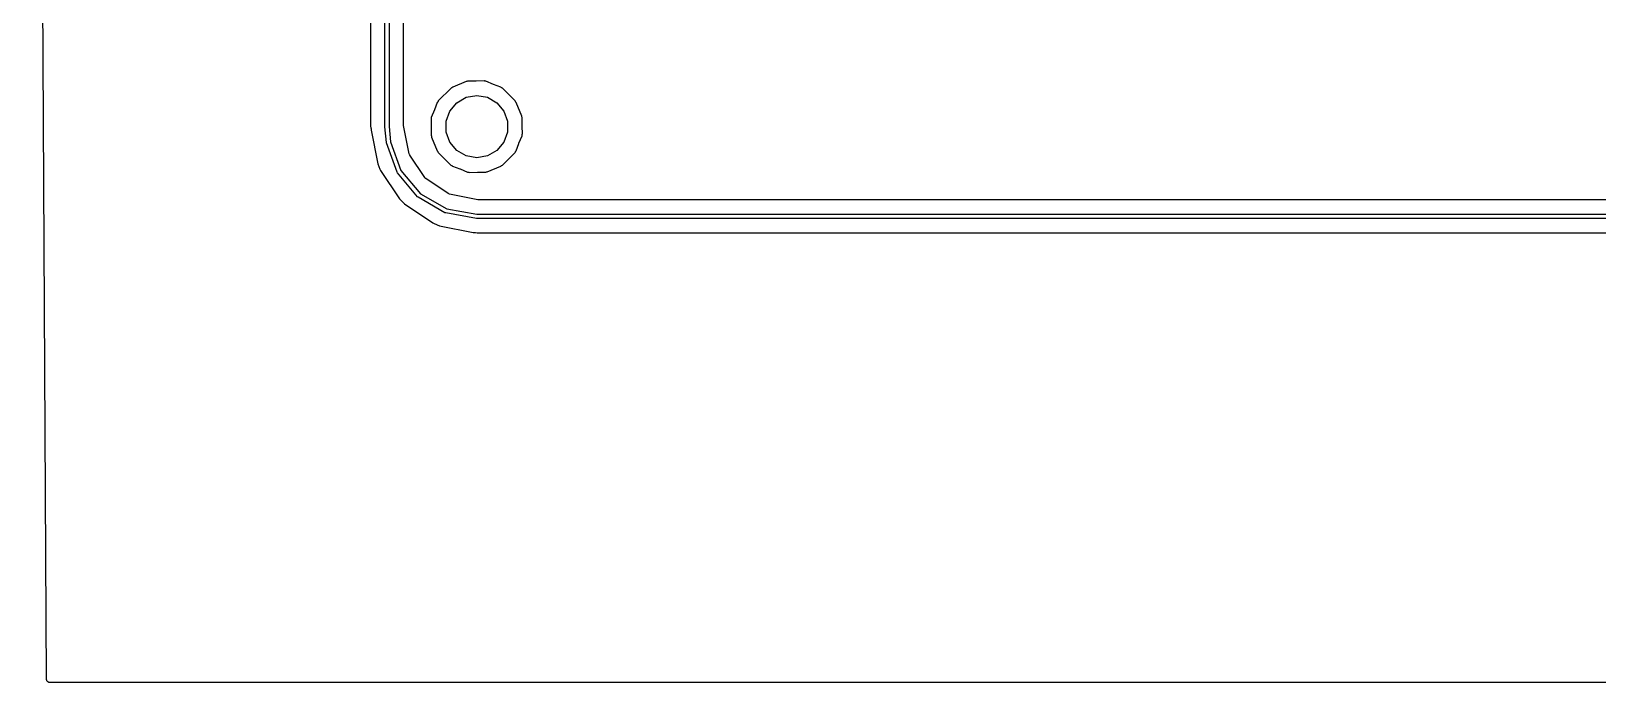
# Model space of a CAD drawing. Extents: x 57 to 229, y -152 to -26.
# Drawn here: x 56.6 to 112.1, y -152.4 to -129.3 of the extents above; entities that cross this region are included whole.
import ezdxf

# ---------------------------------------------------------------- set-up
doc = ezdxf.new("R2010")
doc.units = 0
doc.header["$MEASUREMENT"] = 0
doc.layers.add('BLACK', color=7, linetype='CONTINUOUS')

msp = doc.modelspace()

# ---------------------------------------------------------------- linework, layer by layer
at = {"layer": 'Black'}
for p, q in [((57.1493, -152.274), (56.6124, -50.8007)), ((68.632, -50.8125), (68.632, -132.702)), ((69.14, -131.445), (69.14, -84.455)), ((69.29, -84.455), (69.29, -131.445)), ((69.798, -132.427), (69.798, -114.115)), ((69.14, -132.715), (69.14, -131.445)), ((69.29, -131.445), (69.29, -132.712)), ((71.4803, -131.351), (71.0276, -131.803)), ((71.4989, -131.343), (71.4803, -131.351)), ((71.5043, -131.34), (71.4989, -131.343)), ((71.5104, -131.338), (71.5043, -131.34)), ((71.5228, -131.328), (71.5104, -131.338)), ((71.5361, -131.32), (71.5228, -131.328)), ((71.5391, -131.316), (71.5361, -131.32)), ((72.0158, -131.118), (71.5391, -131.316)), ((72.0227, -131.118), (72.0158, -131.118)), ((72.0234, -131.118), (72.0227, -131.118)), ((72.024, -131.118), (72.0234, -131.118)), ((72.0449, -131.113), (72.024, -131.118)), ((72.0659, -131.109), (72.0449, -131.113)), ((72.0665, -131.109), (72.0659, -131.109)), ((72.0671, -131.109), (72.0665, -131.109)), ((72.0716, -131.107), (72.0671, -131.109)), ((72.3624, -131.107), (72.0716, -131.107)), ((72.3645, -131.107), (72.3624, -131.107)), ((72.3666, -131.107), (72.3645, -131.107)), ((72.6573, -131.097), (72.3666, -131.107)), ((72.6618, -131.099), (72.6573, -131.097)), ((72.6624, -131.099), (72.6618, -131.099)), ((72.663, -131.1), (72.6624, -131.099)), ((72.6841, -131.103), (72.663, -131.1)), ((72.7051, -131.107), (72.6841, -131.103)), ((72.7058, -131.107), (72.7051, -131.107)), ((72.7064, -131.107), (72.7058, -131.107)), ((72.7113, -131.107), (72.7064, -131.107)), ((72.9798, -131.219), (72.7113, -131.107)), ((72.9819, -131.219), (72.9798, -131.219)), ((72.9838, -131.22), (72.9819, -131.219)), ((73.242, -131.318), (72.9838, -131.22)), ((73.244, -131.32), (73.242, -131.318)), ((73.2574, -131.329), (73.244, -131.32)), ((73.2698, -131.339), (73.2574, -131.329)), ((73.2758, -131.341), (73.2698, -131.339)), ((73.2811, -131.344), (73.2758, -131.341)), ((73.302, -131.353), (73.2811, -131.344)), ((73.754, -131.805), (73.302, -131.353)), ((70.9926, -131.863), (70.8954, -132.121)), ((70.9952, -131.861), (70.9926, -131.863)), ((71.0037, -131.848), (70.9952, -131.861)), ((71.0136, -131.835), (71.0037, -131.848)), ((71.0155, -131.829), (71.0136, -131.835)), ((71.0189, -131.824), (71.0155, -131.829)), ((71.0276, -131.803), (71.0189, -131.824)), ((71.4337, -132.163), (71.6802, -131.869)), ((71.6802, -131.869), (72.0123, -131.677)), ((72.0123, -131.677), (72.39, -131.611)), ((72.39, -131.611), (72.7677, -131.677)), ((72.7677, -131.677), (73.0998, -131.869)), ((73.0998, -131.869), (73.3463, -132.163)), ((73.7617, -131.824), (73.754, -131.805)), ((73.7651, -131.829), (73.7617, -131.824)), ((73.7671, -131.835), (73.7651, -131.829)), ((73.7769, -131.848), (73.7671, -131.835)), ((73.7853, -131.861), (73.7769, -131.848)), ((73.7892, -131.864), (73.7853, -131.861)), ((73.9867, -132.341), (73.7892, -131.864)), ((69.798, -132.645), (69.798, -132.427)), ((70.7741, -132.443), (70.7724, -132.448)), ((70.7724, -132.448), (70.7819, -132.738)), ((70.7742, -132.443), (70.7741, -132.443)), ((70.7746, -132.442), (70.7742, -132.443)), ((70.7783, -132.421), (70.7746, -132.442)), ((70.7823, -132.4), (70.7783, -132.421)), ((70.7823, -132.399), (70.7822, -132.399)), ((70.7822, -132.399), (70.7823, -132.4)), ((70.8938, -132.125), (70.7823, -132.394)), ((70.7823, -132.394), (70.7823, -132.399)), ((70.8943, -132.123), (70.8938, -132.125)), ((70.8954, -132.121), (70.8943, -132.123)), ((71.3026, -132.523), (71.4337, -132.163)), ((71.3026, -132.907), (71.3026, -132.523)), ((73.3463, -132.163), (73.4774, -132.523)), ((73.4774, -132.523), (73.4774, -132.907)), ((73.9869, -132.348), (73.9867, -132.341)), ((73.9869, -132.349), (73.987, -132.348)), ((73.987, -132.348), (73.9869, -132.348)), ((73.9915, -132.37), (73.9869, -132.349)), ((73.996, -132.391), (73.9915, -132.37)), ((73.9963, -132.391), (73.996, -132.391)), ((73.9964, -132.392), (73.9963, -132.391)), ((73.9983, -132.397), (73.9964, -132.392)), ((73.998, -132.687), (73.9983, -132.426)), ((73.9983, -132.426), (73.9983, -132.397)), ((73.9983, -132.426), (73.9983, -132.426)), ((73.9983, -132.426), (73.9983, -132.426)), ((68.632, -132.702), (68.6432, -132.759)), ((68.6432, -132.759), (68.6435, -132.771)), ((68.6435, -132.771), (68.6456, -132.784)), ((68.6456, -132.784), (68.6456, -132.841)), ((68.6456, -132.841), (68.8824, -134.031)), ((69.1406, -132.718), (69.14, -132.715)), ((69.1403, -132.722), (69.1406, -132.718)), ((69.1885, -133.273), (69.1403, -132.722)), ((69.29, -132.712), (69.3371, -133.25)), ((69.8002, -132.657), (69.798, -132.645)), ((69.8004, -132.67), (69.8002, -132.657)), ((70.0009, -133.678), (69.8004, -132.67)), ((70.7819, -132.738), (70.7816, -132.74)), ((70.7816, -132.74), (70.782, -132.743)), ((70.782, -132.743), (70.7817, -133.033)), ((70.7817, -133.033), (70.7836, -133.038)), ((70.7836, -133.038), (70.7837, -133.039)), ((70.7837, -133.039), (70.784, -133.039)), ((70.784, -133.039), (70.7885, -133.06)), ((70.7885, -133.06), (70.7931, -133.081)), ((70.7931, -133.081), (70.793, -133.082)), ((70.793, -133.082), (70.7931, -133.082)), ((70.7931, -133.082), (70.7933, -133.089)), ((70.7933, -133.089), (70.9908, -133.566)), ((71.4337, -133.267), (71.3026, -132.907)), ((73.4774, -132.907), (73.3463, -133.267)), ((73.8862, -133.305), (73.9977, -133.036)), ((73.9977, -133.03), (74.0017, -133.009)), ((73.9978, -133.031), (73.9977, -133.03)), ((73.9977, -133.036), (73.9977, -133.031)), ((73.9977, -133.031), (73.9978, -133.031)), ((73.9984, -132.69), (73.998, -132.687)), ((73.9981, -132.692), (73.9984, -132.69)), ((74.0076, -132.982), (73.9981, -132.692)), ((74.0017, -133.009), (74.0054, -132.988)), ((74.0054, -132.988), (74.0058, -132.987)), ((74.0058, -132.987), (74.0059, -132.987)), ((74.0059, -132.987), (74.0076, -132.982)), ((69.1911, -133.282), (69.1885, -133.273)), ((69.1928, -133.292), (69.1911, -133.282)), ((69.5699, -134.328), (69.1928, -133.292)), ((69.3371, -133.25), (69.7063, -134.264)), ((70.0019, -133.68), (70.0009, -133.678)), ((70.0021, -133.683), (70.0019, -133.68)), ((70.0099, -133.701), (70.0021, -133.683)), ((70.0169, -133.719), (70.0099, -133.701)), ((70.0188, -133.721), (70.0169, -133.719)), ((70.0199, -133.724), (70.0188, -133.721)), ((70.5512, -134.519), (70.0199, -133.724)), ((70.9908, -133.566), (70.9947, -133.569)), ((70.9947, -133.569), (71.0031, -133.582)), ((71.0031, -133.582), (71.0129, -133.595)), ((71.0129, -133.595), (71.0149, -133.601)), ((71.0149, -133.601), (71.0183, -133.606)), ((71.0183, -133.606), (71.026, -133.625)), ((71.026, -133.625), (71.478, -134.077)), ((71.6802, -133.561), (71.4337, -133.267)), ((72.0123, -133.753), (71.6802, -133.561)), ((73.0998, -133.561), (72.7677, -133.753)), ((73.3463, -133.267), (73.0998, -133.561)), ((73.2997, -134.079), (73.7524, -133.627)), ((73.7524, -133.627), (73.7611, -133.606)), ((73.7611, -133.606), (73.7645, -133.601)), ((73.7645, -133.601), (73.7664, -133.595)), ((73.7664, -133.595), (73.7763, -133.582)), ((73.7763, -133.582), (73.7848, -133.569)), ((73.7848, -133.569), (73.7874, -133.567)), ((73.7874, -133.567), (73.8846, -133.309)), ((73.8846, -133.309), (73.8857, -133.307)), ((73.8857, -133.307), (73.8862, -133.305)), ((68.8824, -134.031), (68.9585, -134.215)), ((68.9585, -134.215), (68.9789, -134.264)), ((68.9789, -134.264), (69.6532, -135.274)), ((69.7063, -134.264), (70.3981, -135.089)), ((71.478, -134.077), (71.4989, -134.086)), ((71.4989, -134.086), (71.5042, -134.089)), ((71.5042, -134.089), (71.5102, -134.091)), ((71.5102, -134.091), (71.5226, -134.101)), ((71.5226, -134.101), (71.536, -134.11)), ((71.536, -134.11), (71.538, -134.112)), ((71.538, -134.112), (71.7962, -134.21)), ((71.7962, -134.21), (71.7981, -134.211)), ((71.7981, -134.211), (71.8002, -134.211)), ((71.8002, -134.211), (72.0687, -134.323)), ((72.39, -133.819), (72.0123, -133.753)), ((72.7677, -133.753), (72.39, -133.819)), ((72.7642, -134.312), (73.2409, -134.114)), ((73.2409, -134.114), (73.2439, -134.11)), ((73.2439, -134.11), (73.2572, -134.102)), ((73.2572, -134.102), (73.2696, -134.092)), ((73.2696, -134.092), (73.2757, -134.09)), ((73.2757, -134.09), (73.2811, -134.087)), ((73.2811, -134.087), (73.2997, -134.079)), ((69.5829, -134.351), (69.5699, -134.328)), ((70.2917, -135.195), (69.5829, -134.351)), ((69.5829, -134.351), (69.5829, -134.351)), ((70.5532, -134.521), (70.5512, -134.519)), ((70.5544, -134.523), (70.5532, -134.521)), ((70.5684, -134.537), (70.5544, -134.523)), ((70.5817, -134.551), (70.5684, -134.537)), ((70.5842, -134.552), (70.5817, -134.551)), ((70.5863, -134.554), (70.5842, -134.552)), ((71.3815, -135.085), (70.5863, -134.554)), ((72.0687, -134.323), (72.0736, -134.323)), ((72.0736, -134.323), (72.0742, -134.323)), ((72.0742, -134.323), (72.0749, -134.323)), ((72.0749, -134.323), (72.0959, -134.327)), ((72.0959, -134.327), (72.117, -134.33)), ((72.117, -134.33), (72.1176, -134.331)), ((72.1176, -134.331), (72.1182, -134.331)), ((72.1182, -134.331), (72.1227, -134.333)), ((72.1227, -134.333), (72.4134, -134.323)), ((72.4134, -134.323), (72.4155, -134.323)), ((72.4155, -134.323), (72.4176, -134.323)), ((72.4176, -134.323), (72.7084, -134.323)), ((72.7084, -134.323), (72.7129, -134.321)), ((72.7129, -134.321), (72.7135, -134.321)), ((72.7135, -134.321), (72.7141, -134.321)), ((72.7141, -134.321), (72.7351, -134.317)), ((72.7351, -134.317), (72.756, -134.312)), ((72.756, -134.312), (72.7566, -134.312)), ((72.7566, -134.312), (72.7573, -134.312)), ((72.7573, -134.312), (72.7642, -134.312)), ((69.6532, -135.274), (69.8314, -135.452)), ((70.3116, -135.212), (70.2917, -135.195)), ((70.2917, -135.195), (70.2917, -135.195)), ((71.2666, -135.763), (70.3116, -135.212)), ((70.3981, -135.089), (71.3301, -135.627)), ((71.384, -135.086), (71.3815, -135.085)), ((71.3861, -135.088), (71.384, -135.086)), ((71.4041, -135.095), (71.3861, -135.088)), ((71.4218, -135.103), (71.4041, -135.095)), ((71.4246, -135.103), (71.4218, -135.103)), ((71.4272, -135.104), (71.4246, -135.103)), ((72.4352, -135.305), (71.4272, -135.104)), ((72.4476, -135.305), (72.4352, -135.305)), ((72.4599, -135.307), (72.4476, -135.305)), ((176.517, -135.307), (72.4599, -135.307)), ((69.8314, -135.452), (70.8407, -136.126)), ((71.2911, -135.772), (71.2666, -135.763)), ((72.377, -135.964), (71.2911, -135.772)), ((71.3301, -135.627), (72.3966, -135.815)), ((72.3966, -135.815), (73.66, -135.815)), ((73.66, -135.815), (101.6, -135.815)), ((101.6, -135.815), (172.085, -135.815)), ((70.8407, -136.126), (70.8802, -136.142)), ((70.8802, -136.142), (70.8802, -136.142)), ((70.8802, -136.142), (71.0735, -136.223)), ((71.0735, -136.223), (72.264, -136.459)), ((72.264, -136.459), (72.3214, -136.459)), ((72.3214, -136.459), (72.3337, -136.462)), ((72.3337, -136.462), (72.3462, -136.462)), ((72.3462, -136.462), (72.4025, -136.473)), ((72.3835, -135.964), (72.377, -135.964)), ((72.39, -135.965), (72.3835, -135.964)), ((73.66, -135.965), (72.39, -135.965)), ((72.4025, -136.473), (176.362, -136.473)), ((101.6, -135.965), (73.66, -135.965)), ((172.085, -135.965), (101.6, -135.965)), ((57.1513, -152.284), (57.1493, -152.274)), ((57.1513, -152.295), (57.1513, -152.284)), ((57.1552, -152.306), (57.1513, -152.295)), ((57.1572, -152.317), (57.1552, -152.306)), ((57.1627, -152.326), (57.1572, -152.317)), ((57.1663, -152.337), (57.1627, -152.326)), ((57.1737, -152.345), (57.1663, -152.337)), ((57.1795, -152.355), (57.1737, -152.345)), ((57.1878, -152.362), (57.1795, -152.355)), ((57.1947, -152.37), (57.1878, -152.362)), ((57.2046, -152.376), (57.1947, -152.37)), ((57.2134, -152.383), (57.2046, -152.376)), ((57.2236, -152.387), (57.2134, -152.383)), ((57.2329, -152.392), (57.2236, -152.387)), ((57.2442, -152.394), (57.2329, -152.392)), ((57.2549, -152.398), (57.2442, -152.394)), ((57.2657, -152.398), (57.2549, -152.398)), ((57.2763, -152.4), (57.2657, -152.398)), ((228.473, -152.4), (57.2763, -152.4))]:
    msp.add_line(p, q, dxfattribs=at)

doc.saveas('drawing.dxf')
